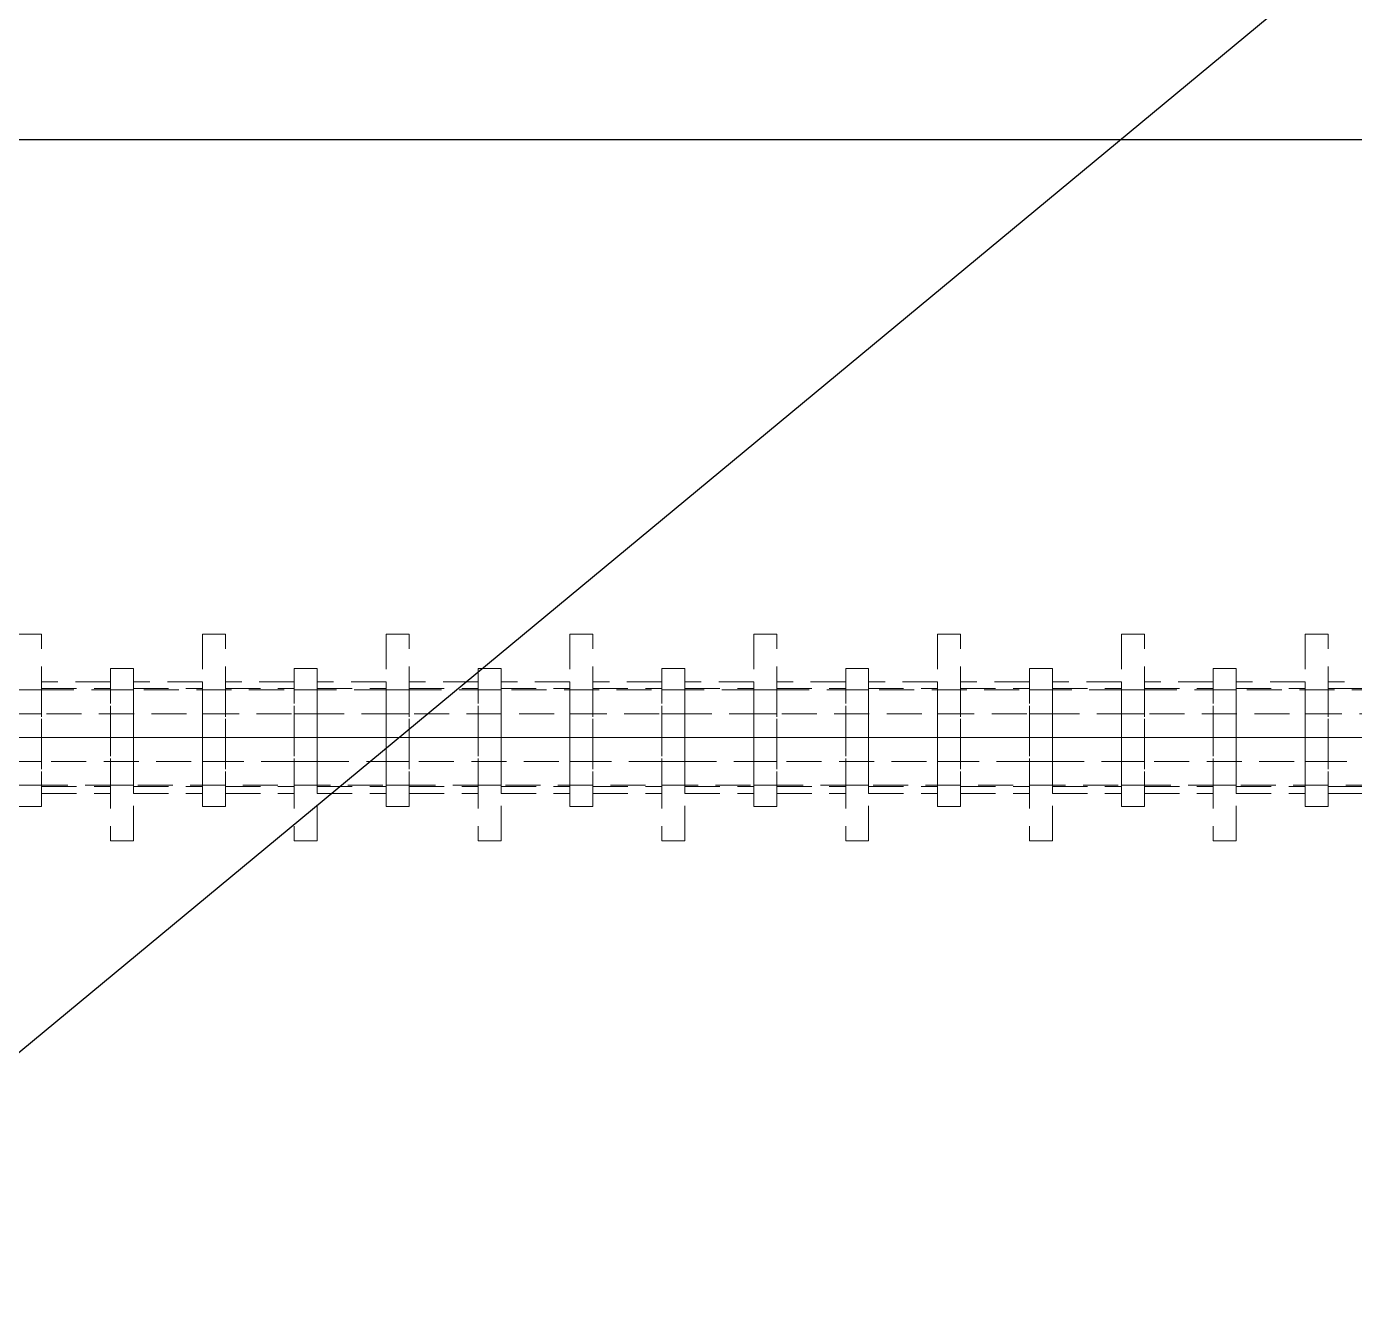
# Model space of a CAD drawing. Header units: millimetres. Extents: x 0 to 38884, y -3675 to 8056.
# Drawn here: x 12171 to 12749, y 3972 to 4522 of the extents above; entities that cross this region are included whole.
import ezdxf

# ---------------------------------------------------------------- set-up
doc = ezdxf.new("R2010")
doc.units = ezdxf.units.MM
doc.header["$LTSCALE"] = 2.4
doc.linetypes.add('CENTER2', pattern=[28.575, 19.05, -3.175, 3.175, -3.175])
doc.linetypes.add('HIDDEN', pattern=[9.525, 6.35, -3.175])
doc.layers.add('04_HIDDEN', color=2, linetype='HIDDEN', lineweight=13)
doc.layers.add('05_CENTER', color=4, linetype='CENTER2', lineweight=13)
doc.layers.add('10_DRAFT', color=8, linetype='Continuous', lineweight=0, plot=False)

# ---------------------------------------------------------------- blocks, each defined once
blk = doc.blocks.new('A$C501748FC_1')
at = {"color": 3}
for p, q in [((-317.89, 10.39), (-1548, 10.39)), ((-338.68, -10.39), (-1548, -10.39))]:
    blk.add_line(p, q, dxfattribs=at)
at = {"color": 0}
blk.add_lwpolyline([(-1548, 20.78), (-301, 20.78), (-300, 19.78), (-300, -19.78), (-301, -20.78), (-1548, -20.78), (-1550, -18.78), (-1550, 18.78)], close=True, dxfattribs=at)
at = {"layer": '05_CENTER'}
blk.add_line((-1560, 0), (4.87, 0), dxfattribs=at)
blk = doc.blocks.new('A$C34C55DE4_1')
at = {"color": 0}
blk.add_lwpolyline([(-30, -24.3), (0, -24.3), (0, 24.3), (-30, 24.3)], close=True, dxfattribs=at)
at = {"layer": '04_HIDDEN'}
for p, q in [((-30, 21.3), (0, 21.3)), ((-30, -21.3), (0, -21.3))]:
    blk.add_line(p, q, dxfattribs=at)
at = {"layer": '10_DRAFT'}
blk.add_line((-30, 0), (0, 0), dxfattribs=at)
blk = doc.blocks.new('A$C5507311E_1')
at = {"color": 0}
blk.add_line((0, -10), (0, 0), dxfattribs=at)
blk.add_lwpolyline([(-45, 0), (-45, -10), (30, -10), (30, 0)], close=True, dxfattribs=at)
at = {"layer": '04_HIDDEN'}
for p, q in [((-20.78, -10), (-20.78, 0)), ((20.78, -10), (20.78, 0))]:
    blk.add_line(p, q, dxfattribs=at)
at = {"layer": '04_HIDDEN', "color": 3}
for p, q in [((-10.39, -10), (-10.39, 0)), ((10.39, -10), (10.39, 0))]:
    blk.add_line(p, q, dxfattribs=at)
blk = doc.blocks.new('A$C00420161_1')
at = {"color": 0}
blk.add_lwpolyline([(-45, 10), (-45, 0), (30, 0), (30, 10)], close=True, dxfattribs=at)
at = {"layer": '04_HIDDEN'}
for p, q in [((-20.78, 0), (-20.78, 10)), ((20.78, 0), (20.78, 10))]:
    blk.add_line(p, q, dxfattribs=at)
at = {"layer": '04_HIDDEN', "color": 3}
for p, q in [((-10.39, 0), (-10.39, 10)), ((10.39, 0), (10.39, 10))]:
    blk.add_line(p, q, dxfattribs=at)
at = {"layer": '10_DRAFT'}
blk.add_line((0, 0), (0, 10), dxfattribs=at)
blk = doc.blocks.new('A$C724029F7_1')
for name, p, rotation in [('A$C5507311E_1', (-998.21, 0), 270), ('A$C5507311E_1', (-918.21, 0), 270), ('A$C5507311E_1', (-838.21, 0), 270), ('A$C5507311E_1', (-758.21, 0), 270), ('A$C5507311E_1', (-678.21, 0), 270), ('A$C5507311E_1', (-598.21, 0), 270), ('A$C5507311E_1', (-518.21, 0), 270), ('A$C5507311E_1', (-438.21, 0), 270), ('A$C00420161_1', (-958.21, 0), 90), ('A$C00420161_1', (-878.21, 0), 90), ('A$C00420161_1', (-798.21, 0), 90), ('A$C00420161_1', (-718.21, 0), 90), ('A$C00420161_1', (-638.21, 0), 90), ('A$C00420161_1', (-558.21, 0), 90), ('A$C00420161_1', (-478.21, 0), 90)]:
    blk.add_blockref(name, p, dxfattribs=dict(rotation=rotation))
for name, p in [('A$C34C55DE4_1', (-968.21, 0)), ('A$C34C55DE4_1', (-928.21, 0)), ('A$C34C55DE4_1', (-888.21, 0)), ('A$C34C55DE4_1', (-848.21, 0)), ('A$C34C55DE4_1', (-808.21, 0)), ('A$C34C55DE4_1', (-768.21, 0)), ('A$C34C55DE4_1', (-728.21, 0)), ('A$C34C55DE4_1', (-688.21, 0)), ('A$C34C55DE4_1', (-648.21, 0)), ('A$C34C55DE4_1', (-608.21, 0)), ('A$C34C55DE4_1', (-568.21, 0)), ('A$C34C55DE4_1', (-528.21, 0)), ('A$C34C55DE4_1', (-488.21, 0)), ('A$C34C55DE4_1', (-448.21, 0)), ('A$C34C55DE4_1', (-408.21, 0)), ('A$C501748FC_1', (0, 0))]:
    blk.add_blockref(name, p)

msp = doc.modelspace()

# ---------------------------------------------------------------- linework, layer by layer
at = {"color": 3}
msp.add_line((14883.3848, 6326.6819), (11025.8788, 3129.3019), dxfattribs=at)
msp.add_lwpolyline([(11314.2319, 3246.8812), (14388.3488, 3246.8812), (14388.3488, 4473.0687), (11314.2319, 4473.0687)], close=True)

# ---------------------------------------------------------------- block references
at = {"layer": '04_HIDDEN'}
msp.add_blockref('A$C724029F7_1', (13175.7869, 4212.8896), dxfattribs=at)

doc.saveas('drawing.dxf')
